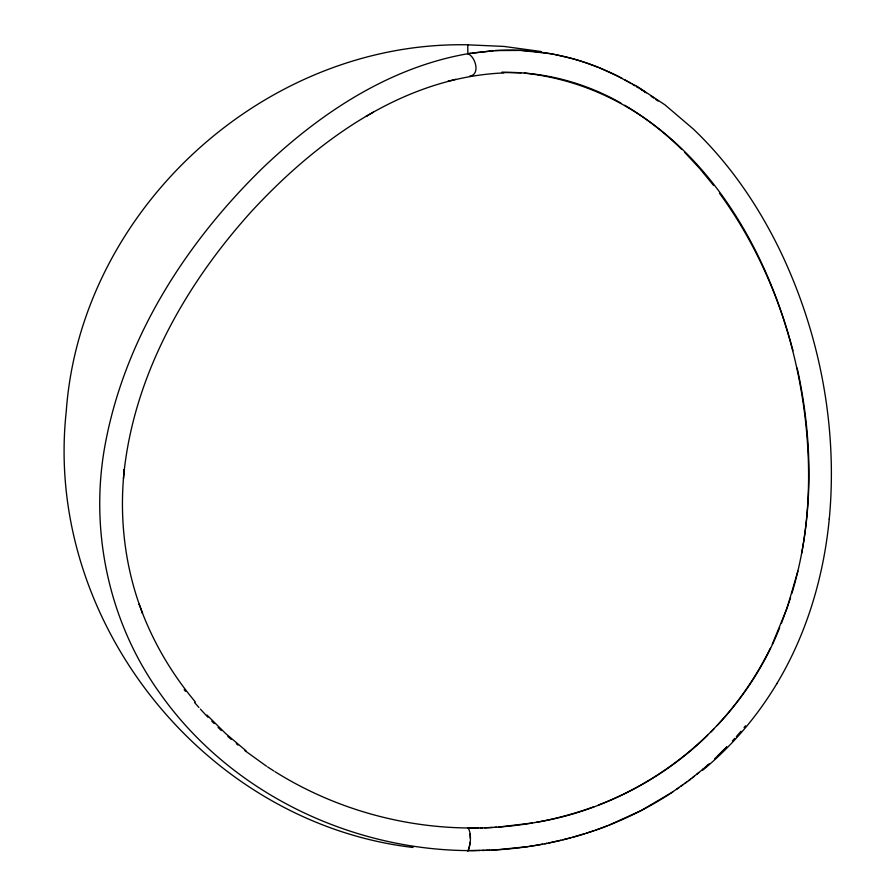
<?xml version="1.0" encoding="UTF-8"?>
<svg xmlns="http://www.w3.org/2000/svg" width="896" height="896" viewBox="0 0 896 896"><rect width="100%" height="100%" fill="white"/><g stroke="black" fill="none" stroke-linecap="round" stroke-linejoin="round"><path stroke-width="1.34" d="M467.79 851.144C470.792 844.805 471.587 834.814 468.362 827.982C400.422 827.366 332.707 807.811 275.106 771.747M829.248 519.154L829.293 518.75C837.816 427.381 819.952 334.062 780.45 251.384L780.17 250.802C758.307 205.688 729.613 163.531 693.168 128.901L664.877 104.787L635.611 85.4M123.446 478.688L124.331 469.403L124.264 470.086C135.464 372.187 186.726 282.968 252 210.874C317.654 139.944 403.984 77.19 503.899 72.912M470.12 842.341L468.899 849.106M124.331 469.403C119.336 514.987 124.219 561.714 139.485 605.013M829.293 518.75C823.726 576.475 806.882 633.472 777.011 683.368L776.552 684.107M801.64 553.414C836.808 366.486 737.654 96.488 524.283 73.08M797.866 571.155L787.046 608.294L772.296 644.179M791.874 593.443C813.758 520.531 813.59 442.098 797.171 368.099M790.541 597.8L781.379 623.47M779.666 627.659C739.637 729.355 643.787 804.451 536.435 822.293M770.325 648.245C756.426 676.402 738.517 702.632 717.058 725.592M777.011 683.368C757.322 716.251 732.189 745.842 702.632 770.258M744.05 727.608L745.539 725.771M741.003 731.237L736.344 736.602M732.379 740.992L734.776 738.371M726.69 747.018L718.312 755.384M710.853 732.043L713.978 728.84M726.656 747.062L714.582 758.901M707.683 735.202C676.603 765.766 639.005 789.522 598.304 805.067M709.218 763.784L705.589 766.976M707.84 765.005L702.453 769.642M703.752 768.555L689.483 780.024L671.037 793.061M696.965 774.178L698.802 772.677M692.485 777.728L694.389 776.227M688.632 780.674L690.558 779.206M684.723 783.574L686.683 782.13M680.781 786.419L682.763 784.997M676.794 789.197L678.798 787.819M672.773 791.918L641.323 810.466L609.09 825.126M670.051 793.722C646.923 808.786 621.914 820.949 595.862 830.043M373.475 112.146L366.128 116.346L366.968 115.875M607.208 825.866C579.051 836.786 549.494 844.066 519.523 847.75M594.048 806.669C553.75 821.475 510.698 828.498 467.802 828.005L478.251 827.971M593.958 830.704L586.286 833.235M584.36 833.84L572.712 837.256M570.763 837.782L562.901 839.81M449.355 80.886L448.022 81.211L455.773 79.307M560.93 840.28L548.856 842.968M544.701 843.786L546.784 843.382M542.618 844.178L534.251 845.645M470.714 53.245C390.566 66.282 320.107 112.997 262.405 168.258C186.592 242.267 126.19 335.978 105.818 441.067C88.57 528.461 108.36 622.462 160.877 694.602C230.496 792.546 350.045 850.114 469.459 850.606M413.067 847.47C204.411 822.774 43.568 620.581 66.214 411.768C80.55 209.294 264.869 40.902 467.779 44.8L467.846 53.715L493.651 50.691M532.493 822.976L498.602 827.064M533.198 845.813L528.998 846.462M472.114 53.032L495.6 50.568L520.666 50.411M527.946 846.619L495.118 849.957M518.986 847.818L514.763 848.31M514.237 848.366L509.466 848.848M508.939 848.904L505.221 849.24M504.694 849.285L499.912 849.654M499.374 849.688L498.31 849.755M494.581 827.333L496.597 827.198M495.085 50.602C538.888 47.824 583.285 57.725 622.003 78.355M497.246 849.834L470.568 850.606M494.054 850.024L491.915 850.136M492.576 827.445L484.523 827.814M489.787 850.237L488.723 850.282M487.648 850.326L486.058 850.382M484.411 850.438L482.205 850.494M480.346 827.926L482.44 827.882M479.987 850.539L478.33 850.573M501.749 72.408C543.379 71.445 584.976 82.589 621.085 103.186M501.67 72.419L521.002 72.845M477.221 850.584L475.552 850.606M475.003 850.606L467.802 850.584M467.79 44.822L504.011 46.435L541.15 51.531M521.539 50.456L550.099 53.626M469.694 76.115C480.48 74.906 475.765 56.806 467.846 53.715M550.95 53.771L554.378 54.41M555.229 54.578L570.886 58.206M571.57 58.397L574.986 59.349M575.658 59.55L579.062 60.558M579.734 60.771L587.16 63.213M587.832 63.448L598.517 67.458M599.838 67.995L617.109 75.846L631.434 83.574M624.926 79.923L630.739 83.16M632.173 84L635.051 85.702M632.386 84.123L635.197 85.803M624.68 105.258C645.445 117.443 664.485 132.462 681.643 149.33M636.474 86.565L637.907 87.438M637.067 86.934L638.938 88.088M640.741 89.208L642.152 90.115M639.867 88.659L644.974 91.941M267.613 766.931L274.019 771.075M643.574 91.022L646.33 92.848M266.549 766.237L244.922 750.646M651.941 96.678L653.318 97.653M650.888 95.95L653.61 97.866M655.402 99.154L658.101 101.114M245.963 750.736L225.747 733.622L206.965 715.042M236.286 743.669L237.989 745.091M227.864 736.445L231.202 739.368M218.086 727.429L221.301 730.475M211.77 721.213L214.122 723.554M684.723 152.398L699.63 168.426L713.686 185.528M207.906 717.248L200.39 709.128M198.912 707.482L194.566 702.475M195.306 701.904C172.906 675.237 154.75 644.963 142.218 612.45L142.464 613.11L139.227 604.352L142.464 613.11M184.162 689.606L185.506 691.354M719.477 193.222C753.906 240.274 778.187 294.358 792.949 350.661M470.086 834.042L470.254 838.118"/></g></svg>
